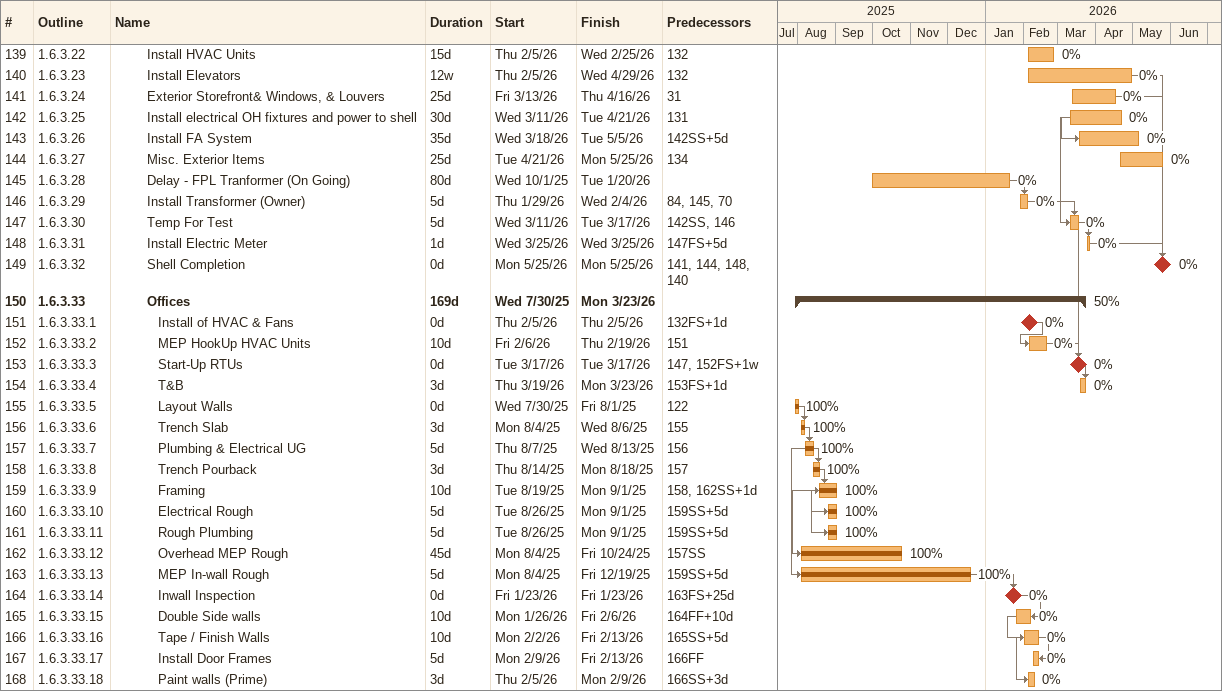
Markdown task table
| ID | WBS | Task | Duration | Start | Finish | Predecessors | % complete |
|---|---|---|---|---|---|---|---|
| 139 | 1.6.3.22 | Install HVAC Units | 15d | 2026-02-05 | 2026-02-25 | 132 | 0 |
| 140 | 1.6.3.23 | Install Elevators | 12w | 2026-02-05 | 2026-04-29 | 132 | 0 |
| 141 | 1.6.3.24 | Exterior Storefront& Windows, & Louvers | 25d | 2026-03-13 | 2026-04-16 | 31 | 0 |
| 142 | 1.6.3.25 | Install electrical OH fixtures and power to shell | 30d | 2026-03-11 | 2026-04-21 | 131 | 0 |
| 143 | 1.6.3.26 | Install FA System | 35d | 2026-03-18 | 2026-05-05 | 142SS+5d | 0 |
| 144 | 1.6.3.27 | Misc. Exterior Items | 25d | 2026-04-21 | 2026-05-25 | 134 | 0 |
| 145 | 1.6.3.28 | Delay - FPL Tranformer (On Going) | 80d | 2025-10-01 | 2026-01-20 |  | 0 |
| 146 | 1.6.3.29 | Install Transformer (Owner) | 5d | 2026-01-29 | 2026-02-04 | 84, 145, 70 | 0 |
| 147 | 1.6.3.30 | Temp For Test | 5d | 2026-03-11 | 2026-03-17 | 142SS, 146 | 0 |
| 148 | 1.6.3.31 | Install Electric Meter | 1d | 2026-03-25 | 2026-03-25 | 147FS+5d | 0 |
| 149 | 1.6.3.32 | Shell Completion | 0d | 2026-05-25 | 2026-05-25 | 141, 144, 148, 140 | 0 |
| 150 | 1.6.3.33 | **Offices** | 169d | 2025-07-30 | 2026-03-23 |  | 50 |
| 151 | 1.6.3.33.1 | Install of HVAC & Fans | 0d | 2026-02-05 | 2026-02-05 | 132FS+1d | 0 |
| 152 | 1.6.3.33.2 | MEP HookUp HVAC Units | 10d | 2026-02-06 | 2026-02-19 | 151 | 0 |
| 153 | 1.6.3.33.3 | Start-Up RTUs | 0d | 2026-03-17 | 2026-03-17 | 147, 152FS+1w | 0 |
| 154 | 1.6.3.33.4 | T&B | 3d | 2026-03-19 | 2026-03-23 | 153FS+1d | 0 |
| 155 | 1.6.3.33.5 | Layout Walls | 0d | 2025-07-30 | 2025-08-01 | 122 | 100 |
| 156 | 1.6.3.33.6 | Trench Slab | 3d | 2025-08-04 | 2025-08-06 | 155 | 100 |
| 157 | 1.6.3.33.7 | Plumbing & Electrical UG | 5d | 2025-08-07 | 2025-08-13 | 156 | 100 |
| 158 | 1.6.3.33.8 | Trench Pourback | 3d | 2025-08-14 | 2025-08-18 | 157 | 100 |
| 159 | 1.6.3.33.9 | Framing | 10d | 2025-08-19 | 2025-09-01 | 158, 162SS+1d | 100 |
| 160 | 1.6.3.33.10 | Electrical Rough | 5d | 2025-08-26 | 2025-09-01 | 159SS+5d | 100 |
| 161 | 1.6.3.33.11 | Rough Plumbing | 5d | 2025-08-26 | 2025-09-01 | 159SS+5d | 100 |
| 162 | 1.6.3.33.12 | Overhead MEP Rough | 45d | 2025-08-04 | 2025-10-24 | 157SS | 100 |
| 163 | 1.6.3.33.13 | MEP In-wall Rough | 5d | 2025-08-04 | 2025-12-19 | 159SS+5d | 100 |
| 164 | 1.6.3.33.14 | Inwall Inspection | 0d | 2026-01-23 | 2026-01-23 | 163FS+25d | 0 |
| 165 | 1.6.3.33.15 | Double Side walls | 10d | 2026-01-26 | 2026-02-06 | 164FF+10d | 0 |
| 166 | 1.6.3.33.16 | Tape / Finish Walls | 10d | 2026-02-02 | 2026-02-13 | 165SS+5d | 0 |
| 167 | 1.6.3.33.17 | Install Door Frames | 5d | 2026-02-09 | 2026-02-13 | 166FF | 0 |
| 168 | 1.6.3.33.18 | Paint walls (Prime) | 3d | 2026-02-05 | 2026-02-09 | 166SS+3d | 0 |
